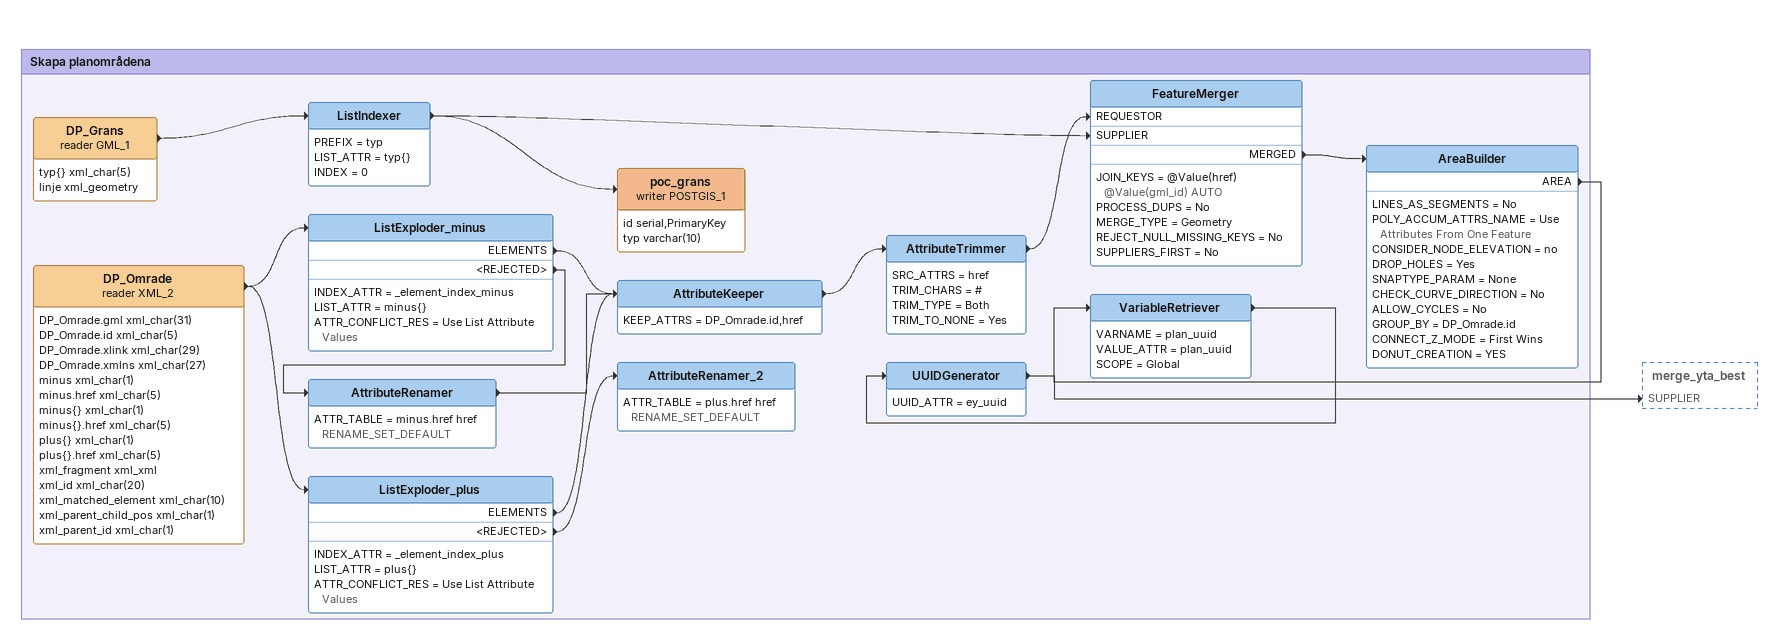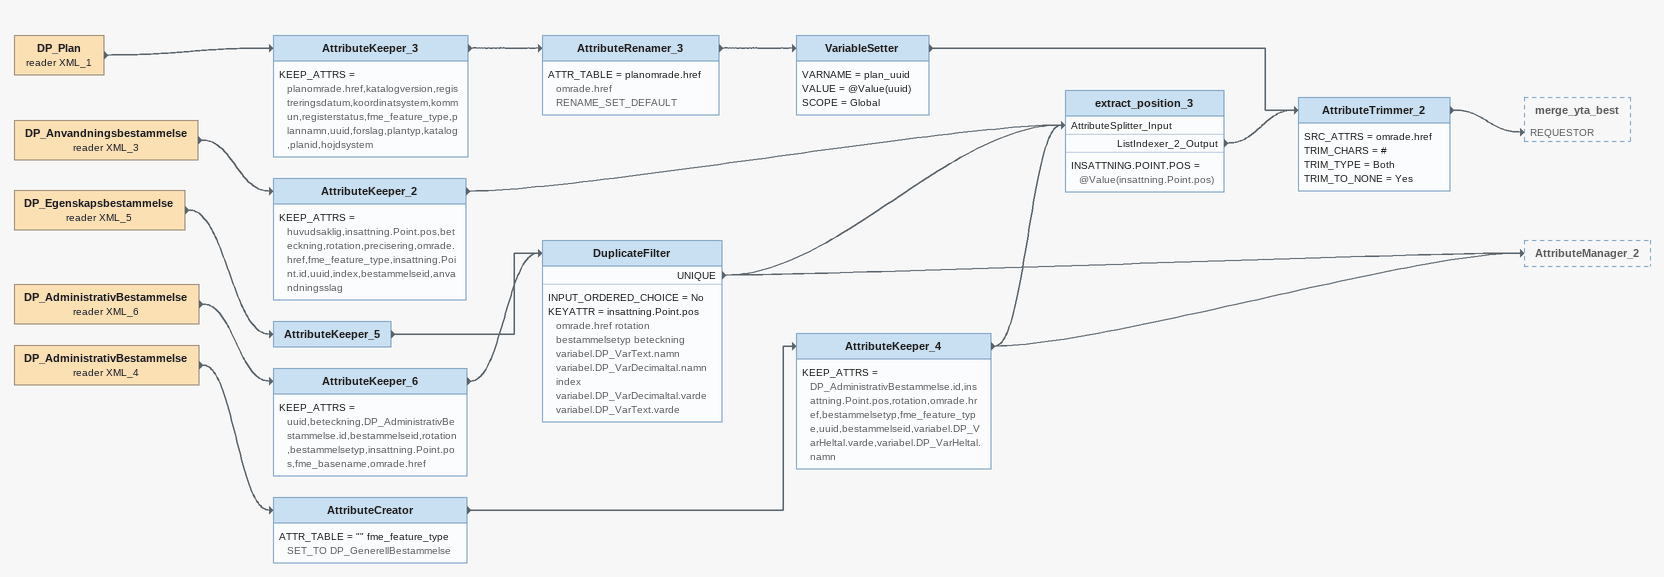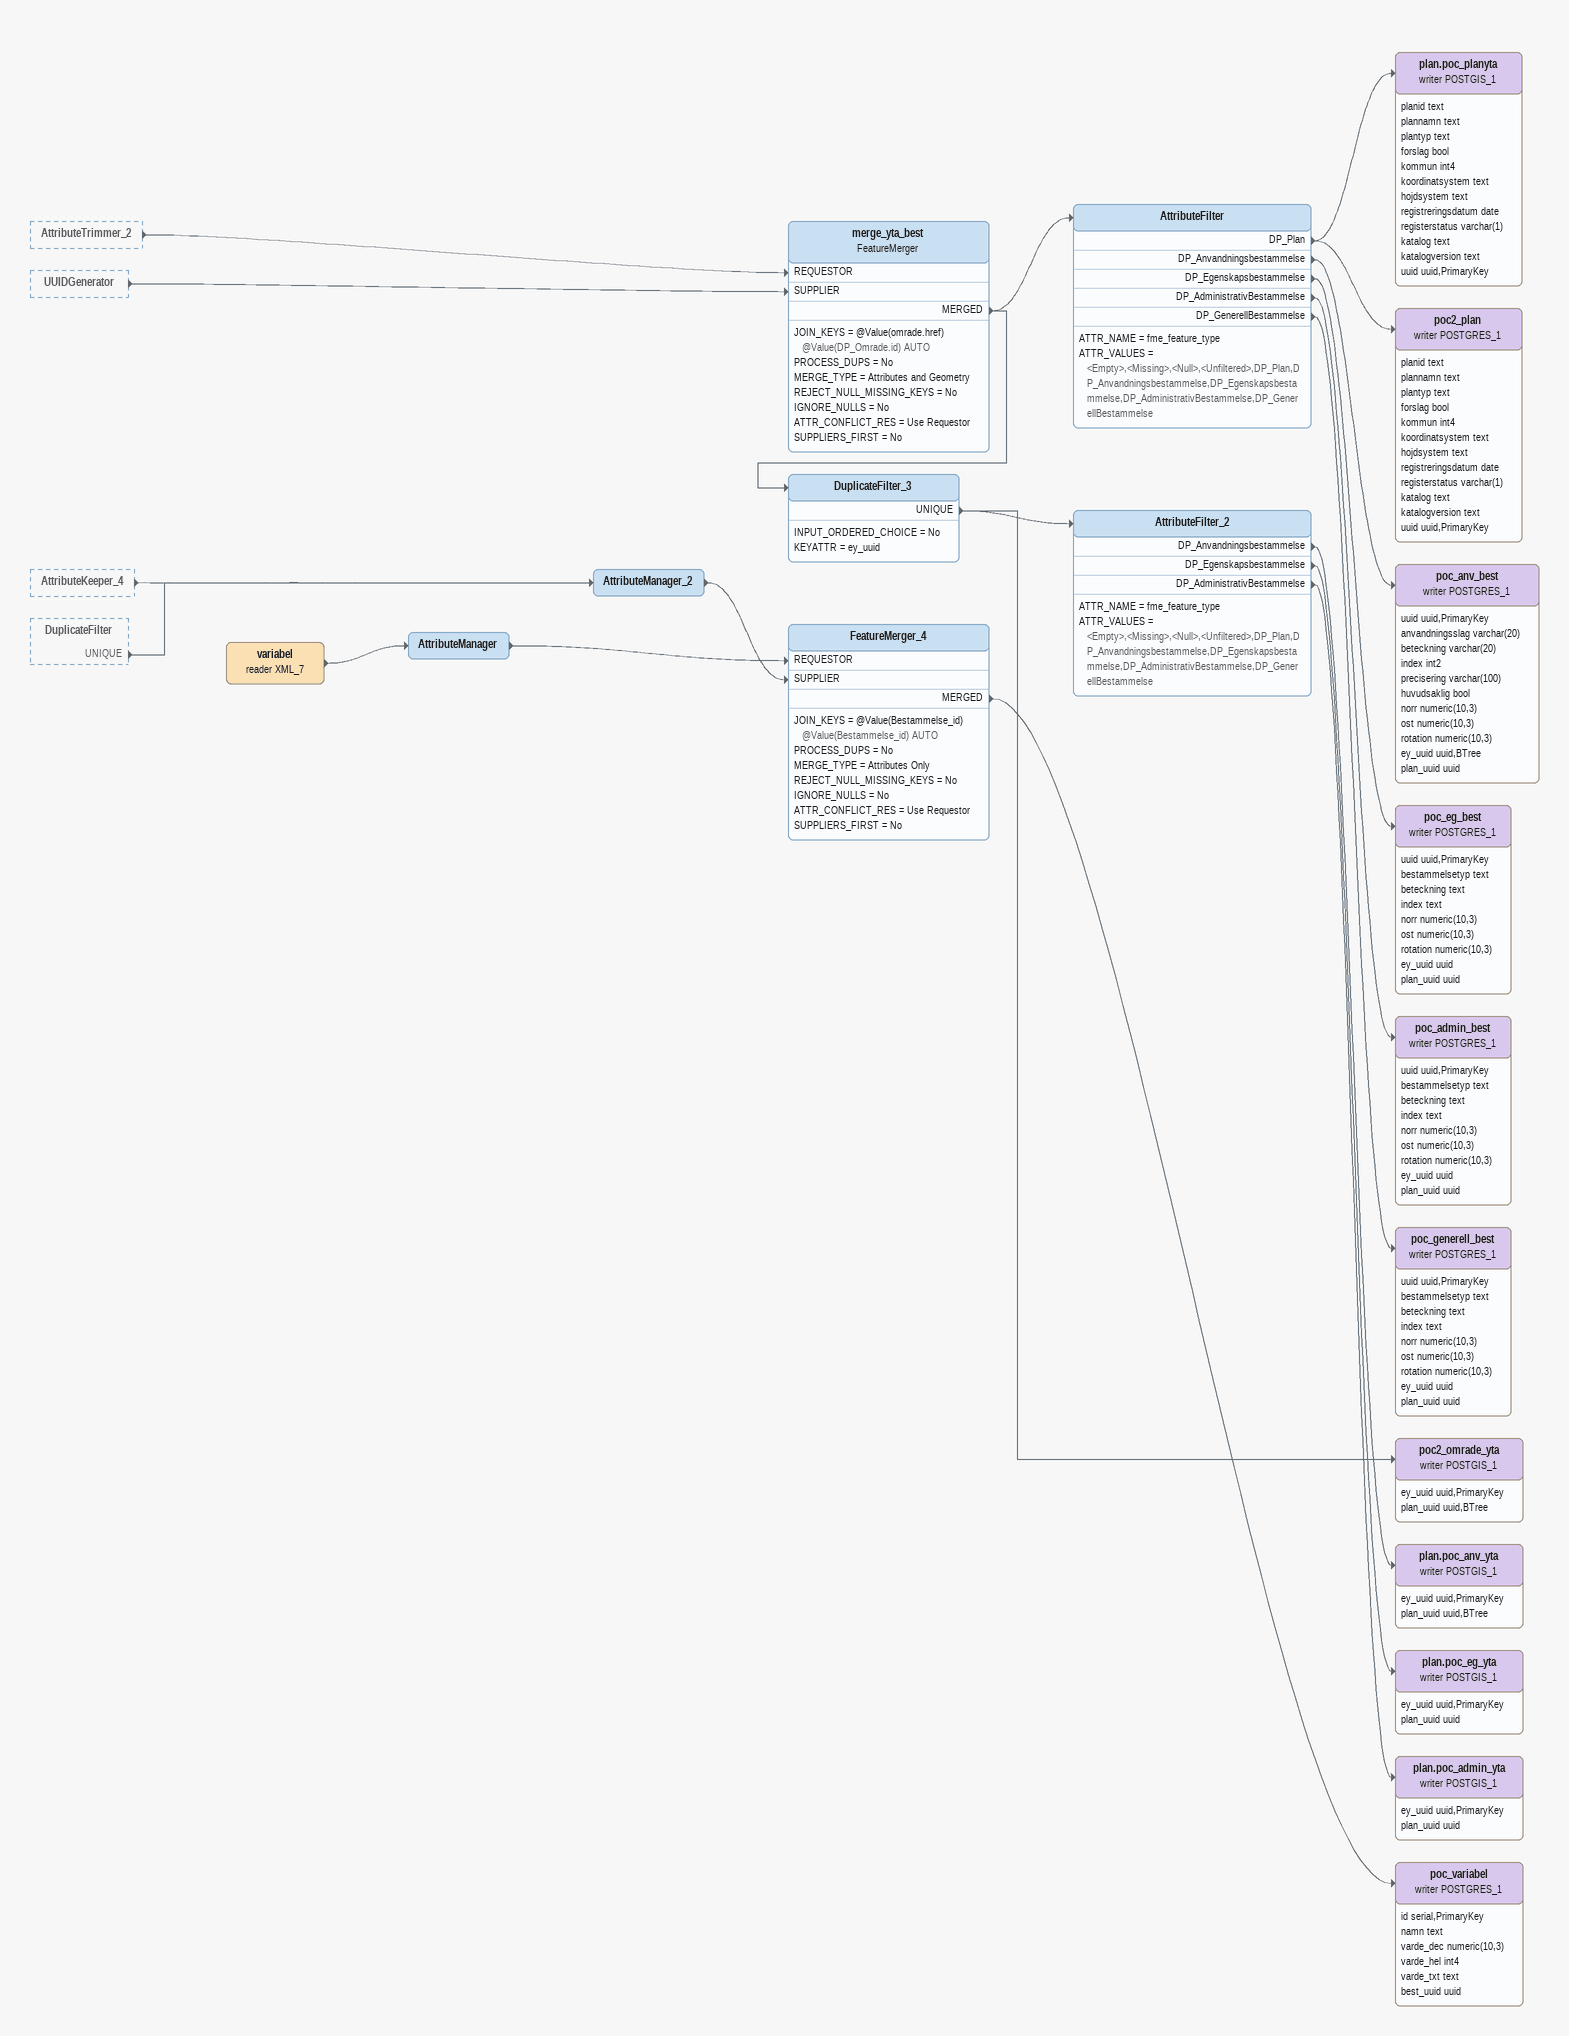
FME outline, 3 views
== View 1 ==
Bookmark: Skapa planområdena
DP_Grans (reader GML_1)
    attributes: typ{} xml_char(5), linje xml_geometry
    -> ListIndexer
ListIndexer
    PREFIX = typ
    LIST_ATTR = typ{}
    INDEX = 0
    -> FeatureMerger [SUPPLIER]
    -> poc_grans (writer POSTGIS_1)
poc_grans (writer POSTGIS_1)
    attributes: id serial,PrimaryKey, typ varchar(10)
DP_Omrade (reader XML_2)
    attributes: DP_Omrade.gml xml_char(31), DP_Omrade.id xml_char(5), DP_Omrade.xlink xml_char(29), DP_Omrade.xmlns xml_char(27), minus xml_char(1), minus.href xml_char(5), minus{} xml_char(1), minus{}.href xml_char(5), plus{} xml_char(1), plus{}.href xml_char(5), xml_fragment xml_xml, xml_id xml_char(20), xml_matched_element xml_char(10), xml_parent_child_pos xml_char(1), xml_parent_id xml_char(1)
    -> ListExploder_minus
    -> ListExploder_plus
ListExploder_minus
    INDEX_ATTR = _element_index_minus
    LIST_ATTR = minus{}
    ATTR_CONFLICT_RES = Use List Attribute Values
    ELEMENTS -> AttributeKeeper
    <REJECTED> -> AttributeRenamer
AttributeRenamer
    ATTR_TABLE = minus.href href RENAME_SET_DEFAULT
    -> AttributeKeeper
ListExploder_plus
    INDEX_ATTR = _element_index_plus
    LIST_ATTR = plus{}
    ATTR_CONFLICT_RES = Use List Attribute Values
    ELEMENTS -> AttributeKeeper
    <REJECTED> -> AttributeRenamer_2
AttributeKeeper
    KEEP_ATTRS = DP_Omrade.id,href
    -> AttributeTrimmer
AttributeTrimmer
    SRC_ATTRS = href
    TRIM_CHARS = #
    TRIM_TYPE = Both
    TRIM_TO_NONE = Yes
    -> FeatureMerger [REQUESTOR]
FeatureMerger
    JOIN_KEYS = @Value(href) @Value(gml_id) AUTO
    PROCESS_DUPS = No
    MERGE_TYPE = Geometry
    REJECT_NULL_MISSING_KEYS = No
    SUPPLIERS_FIRST = No
    MERGED -> AreaBuilder
AreaBuilder
    LINES_AS_SEGMENTS = No
    POLY_ACCUM_ATTRS_NAME = Use Attributes From One Feature
    CONSIDER_NODE_ELEVATION = no
    DROP_HOLES = Yes
    SNAPTYPE_PARAM = None
    CHECK_CURVE_DIRECTION = No
    ALLOW_CYCLES = No
    GROUP_BY = DP_Omrade.id
    CONNECT_Z_MODE = First Wins
    DONUT_CREATION = YES
    AREA -> VariableRetriever
VariableRetriever
    VARNAME = plan_uuid
    VALUE_ATTR = plan_uuid
    SCOPE = Global
    -> UUIDGenerator
UUIDGenerator
    UUID_ATTR = ey_uuid
    -> merge_yta_best [SUPPLIER]
AttributeRenamer_2
    ATTR_TABLE = plus.href href RENAME_SET_DEFAULT

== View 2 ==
DP_Plan (reader XML_1)
    -> AttributeKeeper_3
AttributeKeeper_3
    KEEP_ATTRS = planomrade.href,katalogversion,registreringsdatum,koordinatsystem,kommun,registerstatus,fme_feature_type,plannamn,uuid,forslag,plantyp,katalog,planid,hojdsystem
    -> AttributeRenamer_3
AttributeRenamer_3
    ATTR_TABLE = planomrade.href omrade.href RENAME_SET_DEFAULT
    -> VariableSetter
VariableSetter
    VARNAME = plan_uuid
    VALUE = @Value(uuid)
    SCOPE = Global
    -> AttributeTrimmer_2
DP_Anvandningsbestammelse (reader XML_3)
    -> AttributeKeeper_2
AttributeKeeper_2
    KEEP_ATTRS = huvudsaklig,insattning.Point.pos,beteckning,rotation,precisering,omrade.href,fme_feature_type,insattning.Point.id,uuid,index,bestammelseid,anvandningsslag
    -> extract_position_3 [AttributeSplitter_Input]
DP_Egenskapsbestammelse (reader XML_5)
    -> AttributeKeeper_5
AttributeKeeper_5
    -> DuplicateFilter
DP_AdministrativBestammelse (reader XML_6)
    -> AttributeKeeper_6
AttributeKeeper_6
    KEEP_ATTRS = uuid,beteckning,DP_AdministrativBestammelse.id,bestammelseid,rotation,bestammelsetyp,insattning.Point.pos,fme_basename,omrade.href
    -> DuplicateFilter
DuplicateFilter
    INPUT_ORDERED_CHOICE = No
    KEYATTR = insattning.Point.pos omrade.href rotation bestammelsetyp beteckning variabel.DP_VarText.namn variabel.DP_VarDecimaltal.namn index variabel.DP_VarDecimaltal.varde variabel.DP_VarText.varde
    UNIQUE -> extract_position_3 [AttributeSplitter_Input]
    UNIQUE -> AttributeManager_2
DP_AdministrativBestammelse (reader XML_4)
    -> AttributeCreator
AttributeCreator
    ATTR_TABLE = "" fme_feature_type SET_TO DP_GenerellBestammelse
    -> AttributeKeeper_4
AttributeKeeper_4
    KEEP_ATTRS = DP_AdministrativBestammelse.id,insattning.Point.pos,rotation,omrade.href,bestammelsetyp,fme_feature_type,uuid,bestammelseid,variabel.DP_VarHeltal.varde,variabel.DP_VarHeltal.namn
    -> extract_position_3 [AttributeSplitter_Input]
    -> AttributeManager_2
extract_position_3
    INSATTNING.POINT.POS = @Value(insattning.Point.pos)
    ListIndexer_2_Output -> AttributeTrimmer_2
AttributeTrimmer_2
    SRC_ATTRS = omrade.href
    TRIM_CHARS = #
    TRIM_TYPE = Both
    TRIM_TO_NONE = Yes
    -> merge_yta_best [REQUESTOR]

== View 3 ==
AttributeTrimmer_2 [outside]
    -> merge_yta_best [REQUESTOR]
UUIDGenerator [outside]
    -> merge_yta_best [SUPPLIER]
AttributeKeeper_4 [outside]
    -> AttributeManager_2
DuplicateFilter [outside]
    UNIQUE -> AttributeManager_2
merge_yta_best: FeatureMerger
    JOIN_KEYS = @Value(omrade.href) @Value(DP_Omrade.id) AUTO
    PROCESS_DUPS = No
    MERGE_TYPE = Attributes and Geometry
    REJECT_NULL_MISSING_KEYS = No
    IGNORE_NULLS = No
    ATTR_CONFLICT_RES = Use Requestor
    SUPPLIERS_FIRST = No
    MERGED -> DuplicateFilter_3
    MERGED -> AttributeFilter
AttributeFilter
    ATTR_NAME = fme_feature_type
    ATTR_VALUES = <Empty>,<Missing>,<Null>,<Unfiltered>,DP_Plan,DP_Anvandningsbestammelse,DP_Egenskapsbestammelse,DP_AdministrativBestammelse,DP_GenerellBestammelse
    DP_Plan -> poc2_plan (writer POSTGRES_1)
    DP_Plan -> plan.poc_planyta (writer POSTGIS_1)
    DP_Anvandningsbestammelse -> poc_anv_best (writer POSTGRES_1)
    DP_Egenskapsbestammelse -> poc_eg_best (writer POSTGRES_1)
    DP_AdministrativBestammelse -> poc_admin_best (writer POSTGRES_1)
    DP_GenerellBestammelse -> poc_generell_best (writer POSTGRES_1)
plan.poc_planyta (writer POSTGIS_1)
    attributes: planid text, plannamn text, plantyp text, forslag bool, kommun int4, koordinatsystem text, hojdsystem text, registreringsdatum date, registerstatus varchar(1), katalog text, katalogversion text, uuid uuid,PrimaryKey
poc2_plan (writer POSTGRES_1)
    attributes: planid text, plannamn text, plantyp text, forslag bool, kommun int4, koordinatsystem text, hojdsystem text, registreringsdatum date, registerstatus varchar(1), katalog text, katalogversion text, uuid uuid,PrimaryKey
poc_anv_best (writer POSTGRES_1)
    attributes: uuid uuid,PrimaryKey, anvandningsslag varchar(20), beteckning varchar(20), index int2, precisering varchar(100), huvudsaklig bool, norr numeric(10,3), ost numeric(10,3), rotation numeric(10,3), ey_uuid uuid,BTree, plan_uuid uuid
poc_eg_best (writer POSTGRES_1)
    attributes: uuid uuid,PrimaryKey, bestammelsetyp text, beteckning text, index text, norr numeric(10,3), ost numeric(10,3), rotation numeric(10,3), ey_uuid uuid, plan_uuid uuid
poc_admin_best (writer POSTGRES_1)
    attributes: uuid uuid,PrimaryKey, bestammelsetyp text, beteckning text, index text, norr numeric(10,3), ost numeric(10,3), rotation numeric(10,3), ey_uuid uuid, plan_uuid uuid
poc_generell_best (writer POSTGRES_1)
    attributes: uuid uuid,PrimaryKey, bestammelsetyp text, beteckning text, index text, norr numeric(10,3), ost numeric(10,3), rotation numeric(10,3), ey_uuid uuid, plan_uuid uuid
DuplicateFilter_3
    INPUT_ORDERED_CHOICE = No
    KEYATTR = ey_uuid
    UNIQUE -> poc2_omrade_yta (writer POSTGIS_1)
    UNIQUE -> AttributeFilter_2
poc2_omrade_yta (writer POSTGIS_1)
    attributes: ey_uuid uuid,PrimaryKey, plan_uuid uuid,BTree
AttributeFilter_2
    ATTR_NAME = fme_feature_type
    ATTR_VALUES = <Empty>,<Missing>,<Null>,<Unfiltered>,DP_Plan,DP_Anvandningsbestammelse,DP_Egenskapsbestammelse,DP_AdministrativBestammelse,DP_GenerellBestammelse
    DP_Anvandningsbestammelse -> plan.poc_anv_yta (writer POSTGIS_1)
    DP_Egenskapsbestammelse -> plan.poc_eg_yta (writer POSTGIS_1)
    DP_AdministrativBestammelse -> plan.poc_admin_yta (writer POSTGIS_1)
plan.poc_anv_yta (writer POSTGIS_1)
    attributes: ey_uuid uuid,PrimaryKey, plan_uuid uuid,BTree
plan.poc_eg_yta (writer POSTGIS_1)
    attributes: ey_uuid uuid,PrimaryKey, plan_uuid uuid
plan.poc_admin_yta (writer POSTGIS_1)
    attributes: ey_uuid uuid,PrimaryKey, plan_uuid uuid
AttributeManager_2
    -> FeatureMerger_4 [SUPPLIER]
variabel (reader XML_7)
    -> AttributeManager
AttributeManager
    -> FeatureMerger_4 [REQUESTOR]
FeatureMerger_4
    JOIN_KEYS = @Value(Bestammelse_id) @Value(Bestammelse_id) AUTO
    PROCESS_DUPS = No
    MERGE_TYPE = Attributes Only
    REJECT_NULL_MISSING_KEYS = No
    IGNORE_NULLS = No
    ATTR_CONFLICT_RES = Use Requestor
    SUPPLIERS_FIRST = No
    MERGED -> poc_variabel (writer POSTGRES_1)
poc_variabel (writer POSTGRES_1)
    attributes: id serial,PrimaryKey, namn text, varde_dec numeric(10,3), varde_hel int4, varde_txt text, best_uuid uuid
